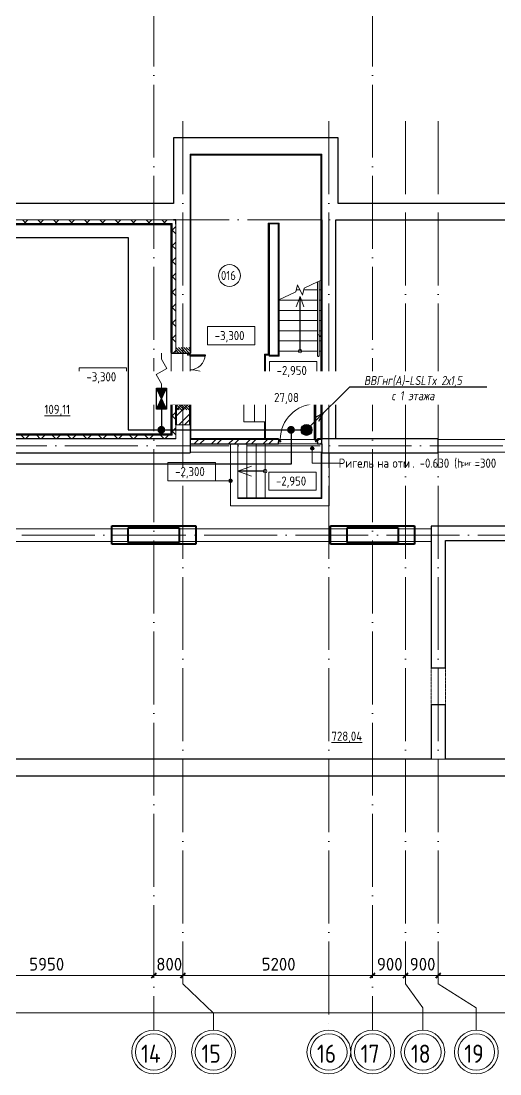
# Model space of a CAD drawing. Header units: millimetres. Extents: x -396912 to 182286, y -43638 to 41610.
# Drawn here: x -193203 to -180074, y -28750 to 130 of the extents above; entities that cross this region are included whole.
import ezdxf
from ezdxf import colors
from ezdxf.entities.mleader import LeaderData, LeaderLine
from ezdxf.math import Vec2, Vec3

# ---------------------------------------------------------------- set-up
doc = ezdxf.new("R2010")
doc.units = ezdxf.units.MM
doc.set_wipeout_variables(frame=1)
for name, pattern in [('ADSK_Линия сетки', [25, 20, -2.5, 0, -2.5]), ('ADSK_Сверху', [450, 300, -150]), ('ADSK_Штриховая_ш2 п1_5', [4.5, 3, -1.5]), ('Сверху', [3.96875, 2.38125, -1.5875])]:
    doc.linetypes.add(name, pattern=pattern)
for name, color, linetype, lineweight in [('Provodka', 151, 'Continuous', 30), ('RC-Выноски', 7, 'Continuous', 0), ('RC-Линии_связи-Адресные', 5, 'Continuous', 30), ('Аннотация', 7, 'Continuous', 18), ('Двери', 252, 'Continuous', 9), ('Лестницы', 252, 'Continuous', 9), ('Линии', 7, 'Continuous', 9), ('лс', 5, 'Continuous', 30), ('Марки помещений', 252, 'Continuous', 20), ('Несущие колонны', 252, 'Continuous', 18), ('Ограждение', 252, 'Continuous', 9), ('ОЗДС оборудование', 5, 'Continuous', 30), ('Оси', 252, 'Continuous', 9), ('Отметки', 7, 'Continuous', 9), ('Перекрытие', 252, 'Continuous', 18), ('Размеры', 7, 'Continuous', 9), ('Стены наружные', 7, 'Continuous', 18), ('Стены штриховка', 7, 'Continuous', 9)]:
    doc.layers.add(name, color=color, linetype=linetype, lineweight=lineweight)
doc.layers.add('Узлы', color=7, linetype='Continuous')
doc.styles.add('GOST Common', font='', dxfattribs={"width": 0.9, "height": 500})
doc.styles.add('GOST Common_1', font='', dxfattribs={"height": 250})
doc.styles.add('GOST Common_2', font='', dxfattribs={"width": 0.9, "height": 250})
doc.styles.add('GOST Common_3', font='', dxfattribs={"height": 3.5})
doc.styles.add('Mipgost_5', font='', dxfattribs={"height": 250})
doc.styles.add('RubezhCAD', font='', dxfattribs={"oblique": 10})
doc.styles.get('GOST Common').set_extended_font_data('GOST type B')
doc.styles.get('GOST Common_1').set_extended_font_data('GOST type B')
doc.styles.get('GOST Common_2').set_extended_font_data('GOST type B')
doc.styles.get('GOST Common_3').set_extended_font_data('GOST 2.304 type A')
doc.styles.get('Mipgost_5').set_extended_font_data('Mipgost')
doc.styles.get('RubezhCAD').set_extended_font_data('GOST type A')
pattern_1 = [(0, (-204731, -798.36), (0, 600), []), (90, (-204731, -798.36), (-600, 4e-14), [])]
pattern_2 = [(0, (-224221, -2708.36), (0, 600), []), (90, (-224221, -2708.36), (-600, 4e-14), [])]

# ---------------------------------------------------------------- blocks, each defined once
blk = doc.blocks.new('подвал')
at = {"layer": 'Аннотация', "lineweight": 9, "true_color": 0x636466}
h = blk.add_hatch(color=251, dxfattribs=at)
edge = h.paths.add_edge_path()
edge.add_arc((-190923, -12509), 50, 0, 360)
at = {"layer": 'Двери', "lineweight": 18, "true_color": 0x636466}
h = blk.add_hatch(dxfattribs=at)
h.set_pattern_fill('FP_1', color=251, angle=-90, style=0, pattern_type=2)
h.set_pattern_definition([(315, (-194466.95, -10598.094), (35.3553, 35.3553), [])])
h.paths.add_polyline_path([(-194662, -11453), (-194272, -11453), (-194272, -11303), (-194662, -11303)])
h.paths.add_polyline_path([(-194662, -9893), (-194272, -9893), (-194272, -9743), (-194662, -9743)])
at = {"layer": 'Ограждение', "true_color": 0x636466}
h = blk.add_hatch(dxfattribs=at)
h.set_pattern_fill('FP_22', color=251, style=0, pattern_type=2)
h.set_pattern_definition(pattern_1)
h.paths.add_polyline_path([(-194247, -9898), (-194247, -4463), (-194257, -4453), (-194257, -9898)])
h = blk.add_hatch(dxfattribs=at)
h.set_pattern_fill('FP_22', color=251, style=0, pattern_type=2)
h.set_pattern_definition(pattern_1)
h.paths.add_polyline_path([(-190687, -4463), (-190677, -4453), (-194257, -4453), (-194247, -4463)])
h = blk.add_hatch(dxfattribs=at)
h.set_pattern_fill('FP_22', color=251, style=0, pattern_type=2)
h.set_pattern_definition(pattern_1)
h.paths.add_polyline_path([(-190687, -7897), (-190677, -7893), (-190677, -4453), (-190687, -4463), (-190687, -7893)])
h = blk.add_hatch(dxfattribs=at)
h.set_pattern_fill('FP_22', color=251, style=0, pattern_type=2)
h.set_pattern_definition(pattern_1)
h.paths.add_polyline_path([(-192117, -9938), (-192117, -6338), (-192127, -6328), (-192127, -9928)])
h = blk.add_hatch(dxfattribs=at)
h.set_pattern_fill('FP_22', color=251, style=0, pattern_type=2)
h.set_pattern_definition(pattern_1)
h.paths.add_polyline_path([(-191837, -8434), (-191827, -8429), (-191827, -6328), (-191837, -6338), (-191837, -8305)])
h = blk.add_hatch(dxfattribs=at)
h.set_pattern_fill('FP_24', color=251, style=0, pattern_type=2)
h.set_pattern_definition(pattern_2)
h.paths.add_polyline_path([(-195633, -6373), (-194797, -6373), (-194787, -6363), (-201792, -6363), (-201792, -6373), (-200155, -6373)])
h.paths.add_polyline_path([(-213737, -6373), (-201842, -6373), (-201842, -6363), (-213747, -6363)])
h = blk.add_hatch(dxfattribs=at)
h.set_pattern_fill('FP_24', color=251, style=0, pattern_type=2)
h.set_pattern_definition(pattern_2)
h.paths.add_polyline_path([(-194787, -9883), (-194787, -6363), (-194797, -6373), (-194797, -9883)])
h = blk.add_hatch(dxfattribs=at)
h.set_pattern_fill('FP_22', color=251, style=0, pattern_type=2)
h.set_pattern_definition(pattern_1)
h.paths.add_polyline_path([(-192217, -10483), (-192217, -9938), (-192227, -9928), (-192227, -10483)])
h = blk.add_hatch(dxfattribs=at)
h.set_pattern_fill('FP_22', color=251, style=0, pattern_type=2)
h.set_pattern_definition(pattern_1)
h.paths.add_polyline_path([(-192117, -9938), (-192127, -9928), (-192227, -9928), (-192217, -9938)])
h = blk.add_hatch(dxfattribs=at)
h.set_pattern_fill('FP_24', color=251, style=0, pattern_type=2)
h.set_pattern_definition(pattern_2)
h.paths.add_polyline_path([(-194787, -12118), (-194787, -11313), (-194797, -11313), (-194797, -12108)])
h = blk.add_hatch(dxfattribs=at)
h.set_pattern_fill('FP_22', color=251, style=0, pattern_type=2)
h.set_pattern_definition(pattern_1)
h.paths.add_polyline_path([(-194257, -12248), (-194247, -12238), (-194247, -11298), (-194257, -11298), (-194257, -12243)])
h = blk.add_hatch(dxfattribs=at)
h.set_pattern_fill('FP_22', color=251, style=0, pattern_type=2)
h.set_pattern_definition(pattern_1)
h.paths.add_polyline_path([(-192217, -12248), (-192217, -11783), (-192227, -11783), (-192227, -12238)])
h = blk.add_hatch(dxfattribs=at)
h.set_pattern_fill('FP_25', color=251, style=0, pattern_type=2)
h.set_pattern_definition([(0, (-224213.5, -2708.36), (0, 600), []), (90, (-224213.5, -2708.36), (-599.97, 4e-14), [])])
h.paths.add_polyline_path([(-194787, -12118), (-194797, -12108), (-203667, -12108), (-203667, -12118), (-194797, -12118)])
h = blk.add_hatch(dxfattribs=at)
h.set_pattern_fill('FP_22', color=251, style=0, pattern_type=2)
h.set_pattern_definition(pattern_1)
h.paths.add_polyline_path([(-192217, -12248), (-192227, -12238), (-194247, -12238), (-194257, -12248), (-193372, -12248)])
h = blk.add_hatch(dxfattribs=at)
h.set_pattern_fill('FP_22', color=251, style=0, pattern_type=2)
h.set_pattern_definition(pattern_1)
h.paths.add_polyline_path([(-191862, -12248), (-191862, -12238), (-192202, -12238), (-192202, -12248)])
at = {"layer": 'Отметки', "true_color": 0x636466}
h = blk.add_hatch(color=251, dxfattribs=at)
edge = h.paths.add_edge_path()
edge.add_arc((-194787, -10798), 50, 0, 360)
h = blk.add_hatch(color=251, dxfattribs=at)
edge = h.paths.add_edge_path()
edge.add_arc((-193162, -13398), 50, 0, 360)
at = {"layer": 'Аннотация', "color": 251, "lineweight": 20, "true_color": 0x636466}
for p, q in [((-191257, -8340), (-191360, -8622)), ((-191257, -8340), (-191154, -8622)), ((-193793, -9667), (-193793, -9167)), ((-193793, -9167), (-192493, -9167)), ((-192493, -9167), (-192493, -9667)), ((-192493, -9667), (-193793, -9667)), ((-197311, -10798), (-197311, -10298)), ((-197311, -10298), (-196011, -10298)), ((-196011, -10298), (-196011, -10798)), ((-192097, -10625), (-192097, -10125)), ((-192097, -10125), (-190797, -10125)), ((-190797, -10125), (-190797, -10625)), ((-190797, -10625), (-192097, -10625)), ((-196011, -10798), (-197311, -10798)), ((-192202, -11133), (-192484, -11030)), ((-192202, -11133), (-192484, -11236)), ((-194879, -13398), (-194879, -12898)), ((-194879, -12898), (-193579, -12898)), ((-193579, -12898), (-193579, -13398)), ((-192962, -13133), (-192586, -12996)), ((-192962, -13133), (-192586, -13270)), ((-192115, -13658), (-192115, -13158)), ((-192115, -13158), (-190815, -13158)), ((-190815, -13158), (-190815, -13658)), ((-193579, -13398), (-194879, -13398)), ((-190815, -13658), (-192115, -13658))]:
    blk.add_line(p, q, dxfattribs=at)
at = {"layer": 'Аннотация', "color": 251, "lineweight": 9, "true_color": 0x636466}
for p, q in [((-190923, -12509), (-190923, -12914)), ((-190923, -12914), (-190173, -12914))]:
    blk.add_line(p, q, dxfattribs=at)
at = {"layer": 'Аннотация', "color": 251, "lineweight": 20, "true_color": 0x636466}
for centre in [(-191257, -9840), (-192802, -11133), (-192216, -13133)]:
    blk.add_circle(centre, 50, dxfattribs=at)
at = {"layer": 'Аннотация', "color": 251, "lineweight": 9, "true_color": 0x636466}
blk.add_circle((-190923, -12509), 50, dxfattribs=at)
at = {"layer": 'Двери', "color": 251, "linetype": 'ADSK_Штриховая_ш2 п1_5', "true_color": 0x636466}
for p, q in [((-194662, -9743), (-194662, -9893)), ((-194272, -9893), (-194272, -9743)), ((-194662, -9893), (-194272, -9893)), ((-194272, -11303), (-194662, -11303)), ((-194662, -11303), (-194662, -11453)), ((-194272, -11453), (-194272, -11303))]:
    blk.add_line(p, q, dxfattribs=at)
at = {"layer": 'Двери', "color": 251, "true_color": 0x636466}
for p, q in [((-194342, -9893), (-194272, -9893)), ((-194342, -9913), (-194342, -9893)), ((-194342, -9953), (-194342, -9913)), ((-194342, -9913), (-194272, -9913)), ((-194272, -9913), (-194342, -9913)), ((-194312, -9953), (-194342, -9953)), ((-194312, -9943), (-194312, -9953)), ((-194272, -9943), (-194312, -9943)), ((-194272, -9893), (-194272, -9913)), ((-194272, -9913), (-194272, -9943)), ((-194312, -11243), (-194342, -11243)), ((-194342, -11243), (-194342, -11283)), ((-194312, -11253), (-194312, -11243)), ((-194272, -11253), (-194312, -11253)), ((-194272, -11283), (-194272, -11253)), ((-194342, -11283), (-194272, -11283)), ((-194342, -11283), (-194342, -11303)), ((-194272, -11283), (-194342, -11283)), ((-194342, -11303), (-194272, -11303)), ((-194272, -11303), (-194272, -11283)), ((-191827, -12263), (-191847, -12263)), ((-191847, -12263), (-191847, -12333)), ((-191847, -12333), (-191827, -12333)), ((-191797, -12263), (-191827, -12263)), ((-191827, -12263), (-191827, -12333)), ((-191827, -12333), (-191827, -12263)), ((-191827, -12333), (-191787, -12333)), ((-191797, -12303), (-191797, -12263)), ((-191787, -12303), (-191797, -12303)), ((-191787, -12333), (-191787, -12303)), ((-190827, -12303), (-190837, -12303)), ((-190837, -12303), (-190837, -12333)), ((-190837, -12333), (-190797, -12333)), ((-190797, -12263), (-190827, -12263)), ((-190827, -12263), (-190827, -12303)), ((-190797, -12333), (-190797, -12263)), ((-190777, -12263), (-190797, -12263)), ((-190797, -12263), (-190797, -12333)), ((-190797, -12333), (-190777, -12333)), ((-190777, -12333), (-190777, -12263))]:
    blk.add_line(p, q, dxfattribs=at)
at = {"layer": 'Двери', "color": 251, "lineweight": 30, "true_color": 0x636466}
for p, q in [((-194272, -9943), (-193862, -9943)), ((-194272, -9983), (-194272, -9943)), ((-193862, -9983), (-194272, -9983)), ((-193862, -9943), (-193862, -9983)), ((-194272, -11213), (-194272, -11253)), ((-193372, -11213), (-194272, -11213)), ((-194272, -11253), (-193372, -11253)), ((-193372, -11253), (-193372, -11213)), ((-190827, -11293), (-190867, -11293)), ((-190867, -11293), (-190867, -12263)), ((-190827, -12263), (-190827, -11293)), ((-190867, -12263), (-190827, -12263))]:
    blk.add_line(p, q, dxfattribs=at)
at = {"layer": 'Двери', "color": 251, "true_color": 0x636466}
for centre, radius, start, end in [((-194272, -9943), 410, 270, 0), ((-194272, -11253), 900, 0, 90), ((-190827, -12263), 970, 90, 180)]:
    blk.add_arc(centre, radius, start, end, dxfattribs=at)
at = {"layer": 'Лестницы', "color": 251, "true_color": 0x636466}
for p, q in [((-191323, -8021), (-191370, -8216)), ((-191191, -8305), (-191323, -8021)), ((-190782, -7942), (-191144, -8110)), ((-190662, -7886), (-190732, -7918)), ((-191370, -8216), (-191852, -8441)), ((-191357, -8163), (-191257, -8163)), ((-191357, -8163), (-191257, -8163)), ((-191144, -8110), (-191191, -8305)), ((-191157, -8163), (-190782, -8163)), ((-191157, -8163), (-190782, -8163)), ((-190732, -8163), (-190687, -8163)), ((-190732, -8163), (-190687, -8163)), ((-191837, -8443), (-190782, -8443)), ((-191837, -8443), (-190782, -8443)), ((-190732, -8443), (-190687, -8443)), ((-190732, -8443), (-190687, -8443)), ((-191837, -8723), (-190782, -8723)), ((-191837, -8723), (-190782, -8723)), ((-190732, -8723), (-190687, -8723)), ((-190732, -8723), (-190687, -8723)), ((-191837, -9003), (-190782, -9003)), ((-191837, -9003), (-190782, -9003)), ((-190732, -9003), (-190687, -9003)), ((-190732, -9003), (-190687, -9003)), ((-191837, -9283), (-190782, -9283)), ((-191837, -9283), (-190782, -9283)), ((-190732, -9283), (-190687, -9283)), ((-190732, -9283), (-190687, -9283)), ((-191837, -9563), (-190782, -9563)), ((-191837, -9563), (-190782, -9563)), ((-190732, -9563), (-190687, -9563)), ((-190732, -9563), (-190687, -9563)), ((-191837, -9843), (-190782, -9843)), ((-191837, -9843), (-190782, -9843)), ((-190732, -9843), (-190687, -9843)), ((-190732, -9843), (-190687, -9843)), ((-192802, -10483), (-192802, -11783)), ((-192802, -10483), (-192502, -10483)), ((-192802, -10483), (-192802, -11783)), ((-192502, -10483), (-192202, -10483)), ((-192502, -10483), (-192502, -11783)), ((-192502, -10483), (-192502, -11783)), ((-192202, -10483), (-192202, -11783)), ((-192802, -11783), (-192502, -11783)), ((-192502, -11783), (-192202, -11783)), ((-192712, -13868), (-192712, -12398)), ((-192712, -13868), (-192712, -12398)), ((-192462, -13868), (-192462, -12398)), ((-192462, -13868), (-192462, -12398)), ((-192212, -13868), (-192212, -12398)), ((-192212, -13868), (-192212, -12398))]:
    blk.add_line(p, q, dxfattribs=at)
at = {"layer": 'Линии', "color": 251, "linetype": 'ADSK_Сверху', "ltscale": 100, "true_color": 0x636466}
for p, q in [((-187467, -12263), (-182952, -12263)), ((-194272, -12613), (-190662, -12613)), ((-187467, -12613), (-182952, -12613)), ((-195967, -14713), (-200517, -14713)), ((-189967, -14713), (-194567, -14713)), ((-187662, -14713), (-188567, -14713)), ((-195967, -15063), (-200517, -15063)), ((-189967, -15063), (-194567, -15063)), ((-187662, -15063), (-188567, -15063))]:
    blk.add_line(p, q, dxfattribs=at)
at = {"layer": 'Марки помещений', "color": 251, "true_color": 0x636466}
blk.add_circle((-193191, -7769), 300, dxfattribs=at)
at = {"layer": 'Несущие колонны', "color": 251, "lineweight": 40, "true_color": 0x636466}
for p, q in [((-196417, -14638), (-194117, -14638)), ((-196417, -15138), (-196417, -14638)), ((-195967, -15088), (-195967, -14688)), ((-195967, -14688), (-194567, -14688)), ((-194567, -14688), (-194567, -15088)), ((-194117, -14638), (-194117, -15138)), ((-190417, -15138), (-190417, -14638)), ((-190417, -14638), (-188117, -14638)), ((-189967, -15088), (-189967, -14688)), ((-189967, -14688), (-188567, -14688)), ((-188567, -14688), (-188567, -15088)), ((-188117, -14638), (-188117, -15138)), ((-194117, -15138), (-196417, -15138)), ((-194567, -15088), (-195967, -15088)), ((-188117, -15138), (-190417, -15138)), ((-188567, -15088), (-189967, -15088))]:
    blk.add_line(p, q, dxfattribs=at)
at = {"layer": 'Несущие колонны', "color": 251, "true_color": 0x636466}
for p, q in [((-196417, -14638), (-194117, -14638)), ((-196417, -15138), (-196417, -14638)), ((-195967, -14688), (-194567, -14688)), ((-195967, -15088), (-195967, -14688)), ((-194567, -14688), (-194567, -15088)), ((-194117, -14638), (-194117, -15138)), ((-190417, -14638), (-188117, -14638)), ((-190417, -15138), (-190417, -14638)), ((-189967, -14688), (-188567, -14688)), ((-189967, -15088), (-189967, -14688)), ((-188567, -14688), (-188567, -15088)), ((-188117, -14638), (-188117, -15138)), ((-194117, -15138), (-196417, -15138)), ((-194567, -15088), (-195967, -15088)), ((-188117, -15138), (-190417, -15138)), ((-188567, -15088), (-189967, -15088))]:
    blk.add_line(p, q, dxfattribs=at)
at = {"layer": 'Ограждение', "color": 251, "true_color": 0x636466}
for p, q in [((-194257, -4453), (-194247, -4463)), ((-194247, -4463), (-194257, -4453)), ((-194247, -9898), (-194247, -4463)), ((-194247, -4463), (-190687, -4463)), ((-190677, -4453), (-190687, -4463)), ((-190687, -4463), (-190677, -4453)), ((-190687, -4463), (-190687, -7897)), ((-192127, -6328), (-192117, -6338)), ((-192127, -9928), (-192127, -6328)), ((-192117, -6338), (-192127, -6328)), ((-192127, -6328), (-191827, -6328)), ((-192117, -6338), (-192117, -9938)), ((-191837, -6338), (-192117, -6338)), ((-191827, -6328), (-191837, -6338)), ((-191837, -6338), (-191827, -6328)), ((-191837, -7883), (-191837, -6338)), ((-191827, -6328), (-191827, -8429)), ((-201792, -6373), (-194797, -6373)), ((-194787, -6363), (-194797, -6373)), ((-194797, -6373), (-194787, -6363)), ((-194797, -6373), (-194797, -9883)), ((-190732, -7918), (-190782, -7942)), ((-190782, -9983), (-190782, -7942)), ((-190732, -9983), (-190732, -7918)), ((-190677, -7893), (-190687, -7897)), ((-190687, -9425), (-190687, -7897)), ((-190677, -8062), (-190677, -7893)), ((-191827, -8429), (-191827, -9953)), ((-190782, -9343), (-190782, -9983)), ((-190760, -9392), (-190754, -9392)), ((-190732, -9983), (-190732, -9343)), ((-190677, -9425), (-190732, -9425)), ((-190732, -9440), (-190677, -9440)), ((-190687, -10123), (-190687, -9440)), ((-194787, -9883), (-194797, -9883)), ((-194257, -9893), (-194257, -9898)), ((-194247, -9898), (-194257, -9898)), ((-192227, -9928), (-192217, -9938)), ((-192227, -10483), (-192227, -9928)), ((-192217, -9938), (-192227, -9928)), ((-192227, -9928), (-192127, -9928)), ((-192217, -9938), (-192217, -10483)), ((-192117, -9938), (-192217, -9938)), ((-192127, -9928), (-192117, -9938)), ((-192117, -9938), (-192127, -9928)), ((-192102, -9978), (-192102, -9968)), ((-191837, -9968), (-192102, -9968)), ((-191827, -9978), (-192102, -9978)), ((-191837, -9953), (-191837, -9968)), ((-191827, -9953), (-191827, -9978)), ((-190782, -9983), (-190732, -9983)), ((-190687, -12238), (-190687, -10123)), ((-194797, -11313), (-194787, -11313)), ((-194797, -11313), (-194797, -12108)), ((-194257, -11298), (-194247, -11298)), ((-194257, -11303), (-194257, -11298)), ((-194247, -11298), (-194247, -12238)), ((-192227, -12238), (-192227, -11783)), ((-192217, -11783), (-192217, -12248)), ((-194797, -12108), (-203667, -12108)), ((-194787, -12118), (-194797, -12108)), ((-194247, -12238), (-194257, -12248)), ((-194257, -12248), (-194247, -12238)), ((-194247, -12238), (-192227, -12238)), ((-192227, -12238), (-192217, -12248)), ((-192217, -12248), (-192227, -12238)), ((-192202, -12248), (-192202, -12238)), ((-192202, -12238), (-191862, -12238)), ((-191862, -12238), (-191862, -12248)), ((-190762, -12238), (-190687, -12238)), ((-190762, -12248), (-190762, -12238))]:
    blk.add_line(p, q, dxfattribs=at)
at = {"layer": 'Ограждение', "color": 251, "true_color": 0x636466, "flags": 128}
for points in [[(-190774, -9981), (-190773, -9982), (-190772, -9983), (-190772, -9984), (-190771, -9984), (-190770, -9985), (-190770, -9986), (-190769, -9986), (-190768, -9987), (-190768, -9987), (-190767, -9987), (-190766, -9988), (-190766, -9988), (-190765, -9988), (-190765, -9989), (-190764, -9989), (-190764, -9989), (-190763, -9989), (-190763, -9989), (-190762, -9989), (-190762, -9990), (-190761, -9990), (-190761, -9990), (-190760, -9990), (-190760, -9990), (-190760, -9990), (-190759, -9990), (-190759, -9990), (-190758, -9990), (-190758, -9990), (-190757, -9990), (-190757, -9990), (-190757, -9990)], [(-190755, -9983), (-190757, -9983), (-190759, -9983)], [(-190740, -9981), (-190741, -9982), (-190741, -9983), (-190742, -9984), (-190743, -9984), (-190744, -9985), (-190744, -9986), (-190745, -9986), (-190746, -9987), (-190746, -9987), (-190747, -9987), (-190747, -9988), (-190748, -9988), (-190749, -9988), (-190749, -9989), (-190750, -9989), (-190750, -9989), (-190751, -9989), (-190751, -9989), (-190752, -9989), (-190752, -9990), (-190753, -9990), (-190753, -9990), (-190753, -9990), (-190754, -9990), (-190754, -9990), (-190755, -9990), (-190755, -9990), (-190756, -9990), (-190756, -9990), (-190756, -9990), (-190757, -9990), (-190757, -9990)]]:
    blk.add_lwpolyline(points, dxfattribs=at)
at = {"layer": 'Оси', "color": 251, "linetype": 'ADSK_Линия сетки', "ltscale": 100, "true_color": 0x636466}
for p, q in [((-195267, 29968), (-195267, -28468)), ((-189267, 29968), (-189267, -28468)), ((-194467, -3538), (-194467, -27198)), ((-190467, -3538), (-190467, -28468)), ((-188367, -3538), (-188367, -27198)), ((-187467, -3538), (-187467, -27198)), ((-168200, -6238), (-244528, -6238)), ((-168200, -12438), (-244528, -12438)), ((-174384, -14888), (-244528, -14888)), ((-168200, -21038), (-244528, -21038))]:
    blk.add_line(p, q, dxfattribs=at)
at = {"layer": 'Оси', "color": 251, "ltscale": 100, "true_color": 0x636466}
for p, q in [((-194467, -27198), (-193630, -28004)), ((-188367, -27198), (-187890, -27850)), ((-187467, -27198), (-186425, -27850)), ((-193630, -28004), (-193630, -28468)), ((-187890, -27850), (-187890, -28468)), ((-186425, -27850), (-186425, -28468))]:
    blk.add_line(p, q, dxfattribs=at)
at = {"layer": 'Оси', "color": 251, "lineweight": 20, "true_color": 0x636466}
for centre, radius, start, end in [((-195267, -29068), 600, 0, 180), ((-195267, -29068), 500, 0, 180), ((-193630, -29068), 600, 0, 180), ((-193630, -29068), 500, 0, 180), ((-190467, -29068), 600, 0, 180), ((-190467, -29068), 500, 0, 180), ((-189267, -29068), 600, 0, 180), ((-189267, -29068), 500, 0, 180), ((-187890, -29068), 600, 0, 180), ((-187890, -29068), 500, 0, 180), ((-186425, -29068), 600, 0, 180), ((-186425, -29068), 500, 0, 180), ((-195267, -29068), 600, 180, 0), ((-195267, -29068), 500, 180, 0), ((-193630, -29068), 600, 180, 0), ((-193630, -29068), 500, 180, 0), ((-190467, -29068), 600, 180, 0), ((-190467, -29068), 500, 180, 0), ((-189267, -29068), 600, 180, 0), ((-189267, -29068), 500, 180, 0), ((-187890, -29068), 600, 180, 0), ((-187890, -29068), 500, 180, 0), ((-186425, -29068), 600, 180, 0), ((-186425, -29068), 500, 180, 0)]:
    blk.add_arc(centre, radius, start, end, dxfattribs=at)
at = {"layer": 'Отметки', "color": 251, "lineweight": 20, "true_color": 0x636466}
for p, q in [((-194787, -10798), (-196661, -10798)), ((-193162, -13398), (-194229, -13398))]:
    blk.add_line(p, q, dxfattribs=at)
at = {"layer": 'Отметки', "color": 251, "true_color": 0x636466}
for centre in [(-194787, -10798), (-193162, -13398)]:
    blk.add_circle(centre, 50, dxfattribs=at)
at = {"layer": 'Перекрытие', "color": 251, "true_color": 0x636466}
for p, q in [((-194787, -9893), (-194787, -11303)), ((-192102, -9953), (-192202, -9953)), ((-192202, -9953), (-192202, -12238)), ((-193162, -14083), (-193162, -12383)), ((-191797, -12263), (-190867, -12263)), ((-190462, -12628), (-190462, -14083)), ((-190462, -14083), (-193162, -14083))]:
    blk.add_line(p, q, dxfattribs=at)
at = {"layer": 'Размеры', "color": 251, "lineweight": 20, "true_color": 0x636466}
for p, q in [((-195267, -26971), (-195267, -26821)), ((-195267, -26971), (-195267, -26821)), ((-194467, -26971), (-194467, -26821)), ((-194467, -26971), (-194467, -26821)), ((-189267, -26971), (-189267, -26821)), ((-189267, -26971), (-189267, -26821)), ((-188367, -26971), (-188367, -26821)), ((-188367, -26971), (-188367, -26821)), ((-187467, -26971), (-187467, -26821)), ((-187467, -26971), (-187467, -26821)), ((-201217, -26971), (-195267, -26971)), ((-195267, -26971), (-195267, -27021)), ((-195267, -26971), (-194467, -26971)), ((-195267, -26971), (-195267, -27021)), ((-194467, -26971), (-194467, -27021)), ((-194467, -26971), (-189267, -26971)), ((-194467, -26971), (-194467, -27021)), ((-189267, -26971), (-189267, -27021)), ((-189267, -26971), (-188367, -26971)), ((-189267, -26971), (-189267, -27021)), ((-188367, -26971), (-188367, -27021)), ((-188367, -26971), (-187467, -26971)), ((-188367, -26971), (-188367, -27021)), ((-187467, -26971), (-187467, -27021)), ((-187467, -26971), (-182247, -26971)), ((-187467, -26971), (-187467, -27021)), ((-238217, -27989), (-170317, -27989))]:
    blk.add_line(p, q, dxfattribs=at)
at = {"layer": 'Размеры', "color": 251, "lineweight": 40, "true_color": 0x636466}
for p, q in [((-195267, -26971), (-195338, -27041)), ((-195267, -26971), (-195338, -27041)), ((-195267, -26971), (-195196, -26900)), ((-195267, -26971), (-195196, -26900)), ((-194467, -26971), (-194538, -27041)), ((-194467, -26971), (-194538, -27041)), ((-194467, -26971), (-194396, -26900)), ((-194467, -26971), (-194396, -26900)), ((-189267, -26971), (-189338, -27041)), ((-189267, -26971), (-189338, -27041)), ((-189267, -26971), (-189196, -26900)), ((-189267, -26971), (-189196, -26900)), ((-188367, -26971), (-188438, -27041)), ((-188367, -26971), (-188438, -27041)), ((-188367, -26971), (-188296, -26900)), ((-188367, -26971), (-188296, -26900)), ((-187467, -26971), (-187538, -27041)), ((-187467, -26971), (-187538, -27041)), ((-187467, -26971), (-187396, -26900)), ((-187467, -26971), (-187396, -26900))]:
    blk.add_line(p, q, dxfattribs=at)
at = {"layer": 'Стены наружные', "color": 251, "lineweight": 30, "true_color": 0x636466}
for p, q in [((-194722, -3988), (-194722, -5788)), ((-190212, -3988), (-194722, -3988)), ((-190212, -5788), (-190212, -3988)), ((-194272, -4438), (-190662, -4438)), ((-194272, -4438), (-194272, -6238)), ((-194257, -4453), (-190677, -4453)), ((-194257, -9893), (-194257, -4453)), ((-190677, -4453), (-190677, -7893)), ((-190662, -12263), (-190662, -4438)), ((-194722, -5788), (-200367, -5788)), ((-170017, -5788), (-190212, -5788)), ((-194722, -6238), (-194662, -6238)), ((-194662, -6238), (-194722, -6238)), ((-194662, -6363), (-194662, -6238)), ((-191852, -6353), (-192102, -6353)), ((-192102, -6353), (-192102, -9953)), ((-191852, -6353), (-191852, -9953)), ((-190662, -6238), (-190662, -12238)), ((-190272, -6238), (-170467, -6238)), ((-190272, -12238), (-190272, -6238)), ((-194787, -6363), (-201242, -6363)), ((-194787, -6363), (-194787, -9893)), ((-191837, -7883), (-191852, -7883)), ((-191837, -9953), (-191837, -7883)), ((-190677, -8062), (-190677, -12248)), ((-194787, -9893), (-194257, -9893)), ((-192102, -9953), (-191837, -9953)), ((-194787, -11303), (-194787, -12118)), ((-194662, -11303), (-194787, -11303)), ((-194662, -11862), (-194662, -11303)), ((-194277, -11303), (-194657, -11303)), ((-194657, -11303), (-194657, -11862)), ((-194277, -11862), (-194277, -11303)), ((-194272, -11303), (-194272, -11862)), ((-194257, -11303), (-194272, -11303)), ((-194257, -12248), (-194257, -11303)), ((-194787, -12118), (-213747, -12118)), ((-194657, -11862), (-194662, -11862)), ((-194272, -11862), (-194277, -11862)), ((-194662, -12243), (-213872, -12243)), ((-194272, -12243), (-194272, -12633)), ((-194272, -12383), (-191847, -12383)), ((-191847, -12248), (-194257, -12248)), ((-191847, -12263), (-191847, -12248)), ((-191847, -12383), (-191847, -12333)), ((-190677, -12248), (-190777, -12248)), ((-190777, -12248), (-190777, -12263)), ((-190777, -12333), (-190777, -12383)), ((-190777, -12383), (-190662, -12383)), ((-190662, -12238), (-190662, -12263)), ((-190662, -12238), (-187467, -12238)), ((-190662, -12383), (-190662, -12263)), ((-190662, -12383), (-190662, -12628)), ((-187467, -12628), (-187467, -12238)), ((-214262, -12633), (-194272, -12633)), ((-190662, -12628), (-187467, -12628)), ((-176862, -14643), (-187662, -14643)), ((-187662, -14643), (-187662, -18538)), ((-187272, -15033), (-171617, -15033)), ((-187272, -18538), (-187272, -15033)), ((-187662, -19538), (-187662, -21038)), ((-187272, -21038), (-187272, -19538)), ((-187662, -21038), (-228967, -21038)), ((-170467, -21038), (-187272, -21038)), ((-238517, -21488), (-170017, -21488))]:
    blk.add_line(p, q, dxfattribs=at)
at = {"layer": 'Стены наружные', "color": 251, "linetype": 'Continuous', "lineweight": 9, "true_color": 0x636466}
for p, q in [((-193961, -4453), (-193946, -4438)), ((-193536, -4453), (-193521, -4438)), ((-193112, -4453), (-193097, -4438)), ((-192688, -4453), (-192673, -4438)), ((-192264, -4453), (-192249, -4438)), ((-191839, -4453), (-191824, -4438)), ((-191415, -4453), (-191400, -4438)), ((-190991, -4453), (-190976, -4438)), ((-190677, -4563), (-190662, -4548)), ((-194272, -4764), (-194257, -4749)), ((-194272, -5189), (-194257, -5174)), ((-190677, -4988), (-190662, -4973)), ((-190677, -5412), (-190662, -5397)), ((-194272, -5613), (-194257, -5598)), ((-194272, -6037), (-194257, -6022)), ((-190677, -5836), (-190662, -5821)), ((-198767, -6338), (-198867, -6238)), ((-198767, -6338), (-198867, -6238)), ((-198816, -6338), (-198716, -6238)), ((-198816, -6338), (-198716, -6238)), ((-198343, -6338), (-198443, -6238)), ((-198343, -6338), (-198443, -6238)), ((-198391, -6338), (-198291, -6238)), ((-198391, -6338), (-198291, -6238)), ((-197918, -6338), (-198018, -6238)), ((-197918, -6338), (-198018, -6238)), ((-197967, -6338), (-197867, -6238)), ((-197967, -6338), (-197867, -6238)), ((-197494, -6338), (-197594, -6238)), ((-197494, -6338), (-197594, -6238)), ((-197543, -6338), (-197443, -6238)), ((-197543, -6338), (-197443, -6238)), ((-197070, -6338), (-197170, -6238)), ((-197070, -6338), (-197170, -6238)), ((-197119, -6338), (-197019, -6238)), ((-197119, -6338), (-197019, -6238)), ((-196646, -6338), (-196746, -6238)), ((-196646, -6338), (-196746, -6238)), ((-196694, -6338), (-196594, -6238)), ((-196694, -6338), (-196594, -6238)), ((-196221, -6338), (-196321, -6238)), ((-196221, -6338), (-196321, -6238)), ((-196270, -6338), (-196170, -6238)), ((-196270, -6338), (-196170, -6238)), ((-195797, -6338), (-195897, -6238)), ((-195797, -6338), (-195897, -6238)), ((-195846, -6338), (-195746, -6238)), ((-195846, -6338), (-195746, -6238)), ((-195373, -6338), (-195473, -6238)), ((-195373, -6338), (-195473, -6238)), ((-195421, -6338), (-195321, -6238)), ((-195421, -6338), (-195321, -6238)), ((-194949, -6338), (-195049, -6238)), ((-194949, -6338), (-195049, -6238)), ((-194997, -6338), (-194897, -6238)), ((-194997, -6338), (-194897, -6238)), ((-190677, -6260), (-190662, -6245)), ((-198860, -6361), (-198860, -6363)), ((-198755, -6361), (-198755, -6363)), ((-198650, -6361), (-198650, -6363)), ((-198545, -6361), (-198545, -6363)), ((-198440, -6361), (-198440, -6363)), ((-198335, -6361), (-198335, -6363)), ((-198230, -6361), (-198230, -6363)), ((-198125, -6361), (-198125, -6363)), ((-198020, -6361), (-198020, -6363)), ((-197915, -6361), (-197915, -6363)), ((-197810, -6361), (-197810, -6363)), ((-197705, -6361), (-197705, -6363)), ((-197600, -6361), (-197600, -6363)), ((-197495, -6361), (-197495, -6363)), ((-197390, -6361), (-197390, -6363)), ((-197285, -6361), (-197285, -6363)), ((-197180, -6361), (-197180, -6363)), ((-197075, -6361), (-197075, -6363)), ((-196970, -6361), (-196970, -6363)), ((-196865, -6361), (-196865, -6363)), ((-196760, -6361), (-196760, -6363)), ((-196655, -6361), (-196655, -6363)), ((-196550, -6361), (-196550, -6363)), ((-196445, -6361), (-196445, -6363)), ((-196340, -6361), (-196340, -6363)), ((-196235, -6361), (-196235, -6363)), ((-196130, -6361), (-196130, -6363)), ((-196025, -6361), (-196025, -6363)), ((-195920, -6361), (-195920, -6363)), ((-195815, -6361), (-195815, -6363)), ((-195710, -6361), (-195710, -6363)), ((-195605, -6361), (-195605, -6363)), ((-195500, -6361), (-195500, -6363)), ((-195395, -6361), (-195395, -6363)), ((-195290, -6361), (-195290, -6363)), ((-195185, -6361), (-195185, -6363)), ((-195080, -6361), (-195080, -6363)), ((-194975, -6361), (-194975, -6363)), ((-194870, -6361), (-194870, -6363)), ((-194785, -6415), (-194787, -6415)), ((-194785, -6520), (-194787, -6520)), ((-194785, -6625), (-194787, -6625)), ((-194762, -6527), (-194662, -6427)), ((-194762, -6527), (-194662, -6427)), ((-194662, -6625), (-194762, -6525)), ((-194662, -6625), (-194762, -6525)), ((-194272, -6461), (-194257, -6446)), ((-194785, -6730), (-194787, -6730)), ((-194785, -6835), (-194787, -6835)), ((-194762, -6951), (-194662, -6851)), ((-194762, -6951), (-194662, -6851)), ((-194272, -6886), (-194257, -6871)), ((-190677, -6685), (-190662, -6670)), ((-194785, -6940), (-194787, -6940)), ((-194785, -7045), (-194787, -7045)), ((-194785, -7150), (-194787, -7150)), ((-194662, -7049), (-194762, -6949)), ((-194662, -7049), (-194762, -6949)), ((-190677, -7109), (-190662, -7094)), ((-194785, -7255), (-194787, -7255)), ((-194785, -7360), (-194787, -7360)), ((-194785, -7465), (-194787, -7465)), ((-194762, -7376), (-194662, -7276)), ((-194762, -7376), (-194662, -7276)), ((-194662, -7473), (-194762, -7373)), ((-194662, -7473), (-194762, -7373)), ((-194272, -7310), (-194257, -7295)), ((-194785, -7570), (-194787, -7570)), ((-194785, -7675), (-194787, -7675)), ((-194785, -7780), (-194787, -7780)), ((-194762, -7800), (-194662, -7700)), ((-194762, -7800), (-194662, -7700)), ((-194662, -7898), (-194762, -7798)), ((-194662, -7898), (-194762, -7798)), ((-194272, -7734), (-194257, -7719)), ((-190677, -7533), (-190662, -7518)), ((-194785, -7885), (-194787, -7885)), ((-194785, -7990), (-194787, -7990)), ((-190677, -7958), (-190662, -7943)), ((-194785, -8095), (-194787, -8095)), ((-194785, -8200), (-194787, -8200)), ((-194785, -8305), (-194787, -8305)), ((-194762, -8224), (-194662, -8124)), ((-194762, -8224), (-194662, -8124)), ((-194662, -8322), (-194762, -8222)), ((-194662, -8322), (-194762, -8222)), ((-194272, -8158), (-194257, -8143)), ((-191852, -8284), (-191837, -8269)), ((-190677, -8382), (-190662, -8367)), ((-194785, -8410), (-194787, -8410)), ((-194785, -8515), (-194787, -8515)), ((-194785, -8620), (-194787, -8620)), ((-194762, -8648), (-194662, -8548)), ((-194762, -8648), (-194662, -8548)), ((-194662, -8746), (-194762, -8646)), ((-194662, -8746), (-194762, -8646)), ((-194272, -8583), (-194257, -8568)), ((-194785, -8725), (-194787, -8725)), ((-194785, -8830), (-194787, -8830)), ((-194785, -8935), (-194787, -8935)), ((-191852, -8708), (-191837, -8693)), ((-190677, -8806), (-190662, -8791)), ((-194785, -9040), (-194787, -9040)), ((-194785, -9145), (-194787, -9145)), ((-194762, -9073), (-194662, -8973)), ((-194762, -9073), (-194662, -8973)), ((-194662, -9170), (-194762, -9070)), ((-194662, -9170), (-194762, -9070)), ((-194272, -9007), (-194257, -8992)), ((-191852, -9133), (-191837, -9118)), ((-190677, -9230), (-190662, -9215)), ((-194785, -9250), (-194787, -9250)), ((-194785, -9355), (-194787, -9355)), ((-194785, -9460), (-194787, -9460)), ((-194762, -9497), (-194662, -9397)), ((-194762, -9497), (-194662, -9397)), ((-194662, -9595), (-194762, -9495)), ((-194662, -9595), (-194762, -9495)), ((-194272, -9431), (-194257, -9416)), ((-194785, -9565), (-194787, -9565)), ((-194785, -9670), (-194787, -9670)), ((-194785, -9775), (-194787, -9775)), ((-191852, -9557), (-191837, -9542)), ((-190677, -9655), (-190662, -9640)), ((-194785, -9880), (-194787, -9880)), ((-194734, -9893), (-194662, -9821)), ((-194734, -9893), (-194662, -9821)), ((-194272, -9855), (-194257, -9840)), ((-190677, -10079), (-190662, -10064)), ((-190677, -10503), (-190662, -10488)), ((-190677, -10927), (-190662, -10912)), ((-194785, -11350), (-194787, -11350)), ((-194785, -11455), (-194787, -11455)), ((-194762, -11618), (-194662, -11518)), ((-194762, -11618), (-194662, -11518)), ((-194657, -11469), (-194491, -11303)), ((-194657, -11626), (-194334, -11303)), ((-194272, -11553), (-194257, -11538)), ((-190677, -11352), (-190662, -11337)), ((-194785, -11560), (-194787, -11560)), ((-194785, -11665), (-194787, -11665)), ((-194785, -11770), (-194787, -11770)), ((-194662, -11716), (-194762, -11616)), ((-194662, -11716), (-194762, -11616)), ((-194578, -11862), (-194277, -11560)), ((-194421, -11862), (-194277, -11717)), ((-190677, -11776), (-190662, -11761)), ((-198817, -12121), (-198817, -12118)), ((-198712, -12121), (-198712, -12118)), ((-198607, -12121), (-198607, -12118)), ((-198502, -12121), (-198502, -12118)), ((-198397, -12121), (-198397, -12118)), ((-198292, -12121), (-198292, -12118)), ((-198187, -12121), (-198187, -12118)), ((-198082, -12121), (-198082, -12118)), ((-197977, -12121), (-197977, -12118)), ((-197872, -12121), (-197872, -12118)), ((-197767, -12121), (-197767, -12118)), ((-197662, -12121), (-197662, -12118)), ((-197557, -12121), (-197557, -12118)), ((-197452, -12121), (-197452, -12118)), ((-197347, -12121), (-197347, -12118)), ((-197242, -12121), (-197242, -12118)), ((-197137, -12121), (-197137, -12118)), ((-197032, -12121), (-197032, -12118)), ((-196927, -12121), (-196927, -12118)), ((-196822, -12121), (-196822, -12118)), ((-196717, -12121), (-196717, -12118)), ((-196612, -12121), (-196612, -12118)), ((-196507, -12121), (-196507, -12118)), ((-196402, -12121), (-196402, -12118)), ((-196297, -12121), (-196297, -12118)), ((-196192, -12121), (-196192, -12118)), ((-196087, -12121), (-196087, -12118)), ((-195982, -12121), (-195982, -12118)), ((-195877, -12121), (-195877, -12118)), ((-195772, -12121), (-195772, -12118)), ((-195667, -12121), (-195667, -12118)), ((-195562, -12121), (-195562, -12118)), ((-195457, -12121), (-195457, -12118)), ((-195352, -12121), (-195352, -12118)), ((-195247, -12121), (-195247, -12118)), ((-195142, -12121), (-195142, -12118)), ((-195037, -12121), (-195037, -12118)), ((-194932, -12121), (-194932, -12118)), ((-194827, -12121), (-194827, -12118)), ((-194785, -11875), (-194787, -11875)), ((-194785, -11980), (-194787, -11980)), ((-194785, -12085), (-194787, -12085)), ((-194762, -12043), (-194662, -11943)), ((-194762, -12043), (-194662, -11943)), ((-194662, -12140), (-194762, -12040)), ((-194662, -12140), (-194762, -12040)), ((-194272, -11977), (-194257, -11962)), ((-198802, -12243), (-198902, -12143)), ((-198802, -12243), (-198902, -12143)), ((-198781, -12243), (-198681, -12143)), ((-198781, -12243), (-198681, -12143)), ((-198377, -12243), (-198477, -12143)), ((-198377, -12243), (-198477, -12143)), ((-198357, -12243), (-198257, -12143)), ((-198357, -12243), (-198257, -12143)), ((-197953, -12243), (-198053, -12143)), ((-197953, -12243), (-198053, -12143)), ((-197932, -12243), (-197832, -12143)), ((-197932, -12243), (-197832, -12143)), ((-197529, -12243), (-197629, -12143)), ((-197529, -12243), (-197629, -12143)), ((-197508, -12243), (-197408, -12143)), ((-197508, -12243), (-197408, -12143)), ((-197105, -12243), (-197205, -12143)), ((-197105, -12243), (-197205, -12143)), ((-197084, -12243), (-196984, -12143)), ((-197084, -12243), (-196984, -12143)), ((-196680, -12243), (-196780, -12143)), ((-196680, -12243), (-196780, -12143)), ((-196660, -12243), (-196560, -12143)), ((-196660, -12243), (-196560, -12143)), ((-196256, -12243), (-196356, -12143)), ((-196256, -12243), (-196356, -12143)), ((-196235, -12243), (-196135, -12143)), ((-196235, -12243), (-196135, -12143)), ((-195832, -12243), (-195932, -12143)), ((-195832, -12243), (-195932, -12143)), ((-195811, -12243), (-195711, -12143)), ((-195811, -12243), (-195711, -12143)), ((-195408, -12243), (-195508, -12143)), ((-195408, -12243), (-195508, -12143)), ((-195387, -12243), (-195287, -12143)), ((-195387, -12243), (-195287, -12143)), ((-194983, -12243), (-195083, -12143)), ((-194983, -12243), (-195083, -12143)), ((-194963, -12243), (-194863, -12143)), ((-194963, -12243), (-194863, -12143)), ((-194157, -12383), (-194037, -12263)), ((-194134, -12263), (-194119, -12248)), ((-194000, -12383), (-193880, -12263)), ((-193710, -12263), (-193695, -12248)), ((-193685, -12383), (-193565, -12263)), ((-193528, -12383), (-193408, -12263)), ((-193285, -12263), (-193270, -12248)), ((-193214, -12383), (-193094, -12263)), ((-193057, -12383), (-192937, -12263)), ((-192861, -12263), (-192846, -12248)), ((-192743, -12383), (-192623, -12263)), ((-192585, -12383), (-192465, -12263)), ((-192437, -12263), (-192422, -12248)), ((-192271, -12383), (-192151, -12263)), ((-192114, -12383), (-191994, -12263)), ((-192013, -12263), (-191998, -12248)), ((-190777, -12303), (-190737, -12263)), ((-190740, -12263), (-190725, -12248)), ((-190700, -12383), (-190662, -12346)), ((-190677, -12200), (-190662, -12185))]:
    blk.add_line(p, q, dxfattribs=at)
at = {"layer": 'Стены наружные', "color": 251, "true_color": 0x636466}
for p, q in [((-201242, -6238), (-194722, -6238)), ((-194722, -6238), (-201242, -6238)), ((-194272, -9893), (-194272, -6238)), ((-194662, -6363), (-194662, -9893)), ((-194272, -9943), (-194272, -11253)), ((-194662, -11862), (-194662, -12243)), ((-194277, -11862), (-194657, -11862)), ((-194272, -11862), (-194272, -12243)), ((-192962, -12383), (-192962, -13883)), ((-192954, -12383), (-192954, -12398)), ((-191847, -12398), (-192954, -12398)), ((-190777, -12383), (-191847, -12383)), ((-191847, -12383), (-191847, -12398)), ((-190777, -12398), (-190777, -12383)), ((-190662, -12398), (-190777, -12398)), ((-190677, -13868), (-190677, -12628)), ((-190662, -12628), (-190677, -12628)), ((-190662, -13883), (-190662, -12628)), ((-190662, -13883), (-192962, -13883)), ((-192954, -13868), (-190677, -13868)), ((-192954, -13883), (-192954, -13868))]:
    blk.add_line(p, q, dxfattribs=at)
at = {"layer": 'Стены штриховка', "color": 251, "true_color": 0x636466}
for p, q in [((-194762, -6338), (-201242, -6338)), ((-194774, -6351), (-201242, -6351)), ((-194774, -6351), (-194774, -9893)), ((-194762, -6338), (-194762, -9893)), ((-194774, -11303), (-194774, -12131)), ((-194762, -11303), (-194762, -12143)), ((-213772, -12143), (-194762, -12143)), ((-213759, -12131), (-194774, -12131)), ((-191847, -12263), (-194272, -12263)), ((-190777, -12263), (-190662, -12263))]:
    blk.add_line(p, q, dxfattribs=at)
at = {"layer": 'Узлы', "color": 251, "true_color": 0x636466}
for p, q in [((-191257, -9840), (-191257, -8340)), ((-192802, -11133), (-192202, -11133)), ((-192216, -13133), (-192962, -13133))]:
    blk.add_line(p, q, dxfattribs=at)
at = {"layer": 'Узлы', "color": 251, "lineweight": 30, "true_color": 0x636466}
for p, q in [((-187272, -18538), (-187662, -18538)), ((-187662, -19538), (-187272, -19538))]:
    blk.add_line(p, q, dxfattribs=at)
at = {"layer": 'Узлы', "color": 251, "linetype": 'Сверху', "lineweight": 9, "true_color": 0x636466}
for p, q in [((-187662, -18538), (-187662, -19538)), ((-187272, -19538), (-187272, -18538))]:
    blk.add_line(p, q, dxfattribs=at)
at = {"layer": 'Аннотация', "color": 251, "true_color": 0x636466, "width": 0.9}
for s, height, style, p in [('Ригель', 250, 'GOST Common_2', (-190195, -13039)), ('на', 250, 'GOST Common_2', (-189136, -13039)), ('отм', 250, 'GOST Common_2', (-188719, -13039)), ('. -0.630 (h', 250, 'GOST Common_2', (-188177, -13039)), ('риг', 138.8, 'GOST Common_3', (-186828, -12989)), ('.', 139, 'GOST Common_3', (-186506, -12989)), ('=300', 250, 'GOST Common_2', (-186469, -13039))]:
    blk.add_text(s, height=height, dxfattribs=dict(at, style=style)).set_placement(p)
at = {"layer": 'Марки помещений', "color": 251, "true_color": 0x636466, "style": 'GOST Common_2', "width": 0.9}
for s, p in [('016', (-193425, -7891)), ('%%U27,08', (-191967, -11238)), ('%%U109,11', (-198263, -11564)), ('%%U728,04', (-190395, -20528))]:
    blk.add_text(s, height=250, dxfattribs=at).set_placement(p)
at = {"layer": 'Оси', "color": 251, "true_color": 0x636466, "style": 'GOST Common', "width": 0.9}
for s, p in [('14', (-195615, -29363)), ('15', (-193958, -29363)), ('16', (-190794, -29363)), ('17', (-189594, -29363)), ('18', (-188217, -29363)), ('19', (-186752, -29363))]:
    blk.add_text(s, height=500, dxfattribs=at).set_placement(p)
at = {"layer": 'Отметки', "color": 251, "true_color": 0x636466, "style": 'GOST Common_2', "width": 0.9}
for s, p in [('-3,300', (-193595, -9540)), ('-2,950', (-191898, -10498)), ('-3,300', (-197112, -10671)), ('-2,300', (-194680, -13271)), ('-2,950', (-191916, -13531))]:
    blk.add_text(s, height=250, dxfattribs=at).set_placement(p)
at = {"layer": 'Размеры', "color": 251, "lineweight": 20, "true_color": 0x636466, "char_height": 350, "attachment_point": 1, "line_spacing_factor": 1.022761, "style": 'GOST Common_1'}
for s, insert, width in [('5950', (-198683, -26483), 1059.58), ('800', (-195198, -26483), 794.69), ('5200', (-192308, -26483), 1059.58), ('900', (-189148, -26483), 794.69), ('900', (-188248, -26483), 794.69)]:
    blk.add_mtext(s, dxfattribs=dict(at, insert=insert, width=width))
blk = doc.blocks.new('_None')
blk = doc.blocks.new('*U1464')
at = {"layer": 'Provodka'}
h = blk.add_hatch(color=256, dxfattribs=at)
h.paths.add_polyline_path([(150, 0, 0.198912), (106, 106), (0, 0), (-75, -130, 0.57735)])
h.paths.add_polyline_path([(0, 0), (-106, -106, 0.065543), (-75, -130)])
h.paths.add_polyline_path([(0, 0), (-130, -75, 0.065543), (-106, -106)])
h.paths.add_polyline_path([(106, 106, 0.668179), (-150, 0, 0.131652), (-130, -75), (0, 0)])
at = {"layer": 'Provodka', "color": 1}
for p, q in [((0, 0), (460, 460)), ((460, 460), (230, 327)), ((460, 460), (327, 230))]:
    blk.add_line(p, q, dxfattribs=at)
at = {"layer": 'Provodka'}
blk.add_circle((0, 0), 150, dxfattribs=at)
blk = doc.blocks.new('БВИ')
at = {"layer": 'ОЗДС оборудование', "lineweight": 13}
for p, q in [((76, 688), (76, 772)), ((76, 688), (149, 560)), ((3, 477), (149, 560))]:
    blk.add_line(p, q, dxfattribs=at)
at = {"lineweight": 13}
blk.add_wipeout([(7, 291), (146, 291), (146, 0), (7, 0)], dxfattribs=at).dxf.layer = 'ОЗДС оборудование'
at = {"layer": 'ОЗДС оборудование', "ltscale": 3}
blk.add_hatch(color=256, dxfattribs=at).paths.add_polyline_path([(146, 291), (7, 291), (76, 146)])
at = {"layer": 'ОЗДС оборудование', "ltscale": 5}
blk.add_hatch(color=256, dxfattribs=at).paths.add_polyline_path([(7, 0), (146, 0), (76, 146)])
at = {"layer": 'ОЗДС оборудование', "lineweight": 13}
for p, q in [((76, 351), (4, 477)), ((76, 291), (76, 351))]:
    blk.add_line(p, q, dxfattribs=at)
at = {"layer": 'ОЗДС оборудование', "ltscale": 5}
for p, q in [((146, 0), (7, 291)), ((7, 0), (146, 291))]:
    blk.add_line(p, q, dxfattribs=at)
blk.add_lwpolyline([(146, 0), (7, 0), (7, 291), (146, 291)], close=True, dxfattribs=at)

msp = doc.modelspace()

# ---------------------------------------------------------------- hatches: boundary and pattern name
at = {"layer": 'лс', "lineweight": 30}
h = msp.add_hatch(color=104, dxfattribs=at)
edge = h.paths.add_edge_path()
edge.add_arc((-189357, -11082), 108, 0, 360)
h = msp.add_hatch(color=104, dxfattribs=at)
edge = h.paths.add_edge_path()
edge.add_arc((-185802, -11082), 108, 0, 360)

# ---------------------------------------------------------------- linework, layer by layer
at = {"layer": 'RC-Линии_связи-Адресные', "color": 104}
for p, q in [((-185801, -11084), (-185801, -12022)), ((-185801, -12022), (-227787, -12022))]:
    msp.add_line(p, q, dxfattribs=at)
at = {"layer": 'лс', "color": 104}
for p, q in [((-194993, -5803), (-190266, -5803)), ((-188433, -11084), (-185377, -11084))]:
    msp.add_line(p, q, dxfattribs=at)

# ---------------------------------------------------------------- block references
msp.add_blockref('подвал', (5702, 918))

# ---------------------------------------------------------------- texts
at = {"layer": 'ОЗДС оборудование', "linetype": 'Continuous', "lineweight": 0, "insert": (-189835, -10105), "char_height": 250, "width": 3169.54, "attachment_point": 5, "style": 'Mipgost_5'}
msp.add_mtext('\\A1;{\\C0;БВУ4}', dxfattribs=at)

# ---------------------------------------------------------------- next in the draw order: leaders
at = {"layer": 'RC-Выноски'}
ml = msp.add_multileader_mtext('Standard', dxfattribs=at)
ml.set_content('ВВГнг(А)-LSLTx 2х1,5\\Pс 1 этажа', color=256, style='RubezhCAD')
ml.set_leader_properties()
ml.set_arrow_properties(name='NONE')
ml.build(insert=Vec2(0, 0))
ml.multileader.update_dxf_attribs({"has_text_frame": 1, "text_left_attachment_type": 6, "text_right_attachment_type": 6, "dogleg_length": 2, "arrow_head_size": 400, "scale": 100})
ctx = ml.context
ctx.base_point, ctx.scale, ctx.char_height, ctx.arrow_head_size, ctx.landing_gap_size, ctx.plane_origin = Vec3(-183990, -9904), 100, 250, 400, 100, Vec3(-683576, -453596)
ctx.left_attachment, ctx.right_attachment, ctx.text_align_type = 6, 6, 1
notes = []
notes.append((ctx, [(0, (1, 1, 0), (-184190, -9904), (1, 0), 200, [(0, [(-184917, -10624)], 0, [])])]))
ctx.mtext.insert, ctx.mtext.width, ctx.mtext.defined_height, ctx.mtext.alignment, ctx.mtext.flow_direction = Vec3(-182458, -9604), 4286.59, 1161, 2, 5
ctx.mtext.has_bg_fill, ctx.mtext.bg_color, ctx.mtext.bg_scale_factor, ctx.mtext.bg_transparency, ctx.mtext.use_window_bg_color = 1, -1027028792, 1.5, 0, 1
for ctx, leaders in notes:
    for number, flags, end, landing, length, lines in leaders:
        leader = LeaderData()
        leader.index, (leader.has_last_leader_line, leader.has_dogleg_vector, leader.attachment_direction) = number, flags
        leader.last_leader_point, leader.dogleg_vector, leader.dogleg_length = Vec3(end), Vec3(landing), length
        for number, points, colour, breaks in lines:
            line = LeaderLine()
            line.index, line.vertices, line.color, line.breaks = number, Vec3.list(points), colors.encode_raw_color(colour), breaks
            leader.lines.append(line)
        ctx.leaders.append(leader)

# ---------------------------------------------------------------- next in the draw order: linework, layer by layer
at = {"layer": 'RC-Линии_связи-Адресные', "color": 104}
msp.add_line((-189355, -10520), (-189355, -11084), dxfattribs=at)
at = {"layer": 'лс', "color": 104}
msp.add_lwpolyline([(-190266, -5803), (-190266, -11084), (-188433, -11084), (-188433, -11084)], dxfattribs=at)

# ---------------------------------------------------------------- next in the draw order: block references
msp.add_blockref('*U1464', (-185377, -11084))

# ---------------------------------------------------------------- next in the draw order: block references
at = {"layer": 'ОЗДС оборудование', "lineweight": 20, "xscale": 2, "yscale": 2, "zscale": 2}
msp.add_blockref('БВИ', (-189508, -10520), dxfattribs=at)

doc.saveas('drawing.dxf')
